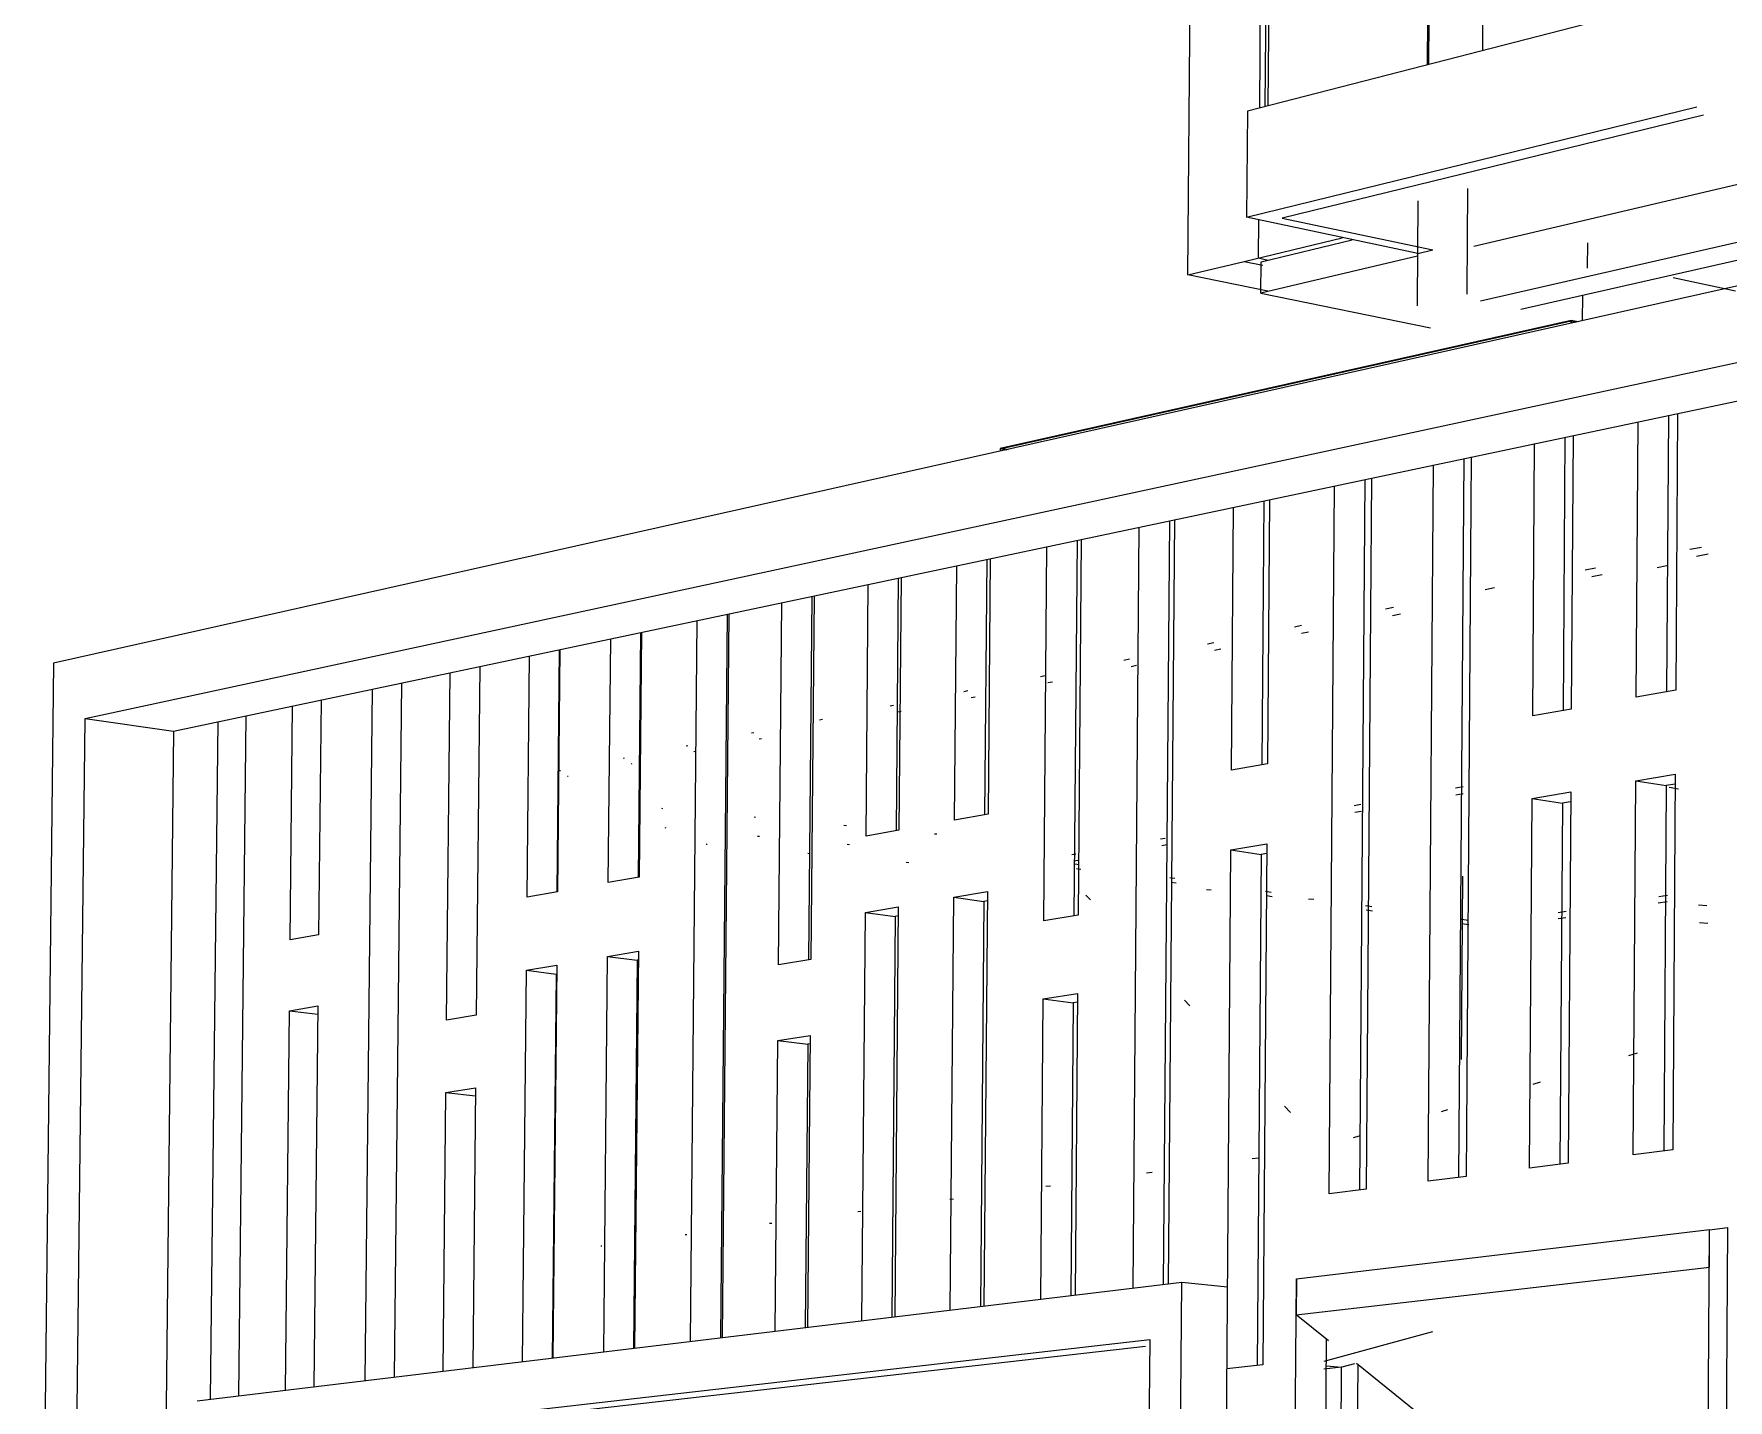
# Model space of a CAD drawing. Header units: metres. Extents: x -144 to 1000, y -717 to 29.
# Drawn here: x 8.242 to 10.732, y -562.805 to -560.797 of the extents above; entities that cross this region are included whole.
import ezdxf

# ---------------------------------------------------------------- set-up
doc = ezdxf.new("R2010")
doc.units = ezdxf.units.M
for name, color, linetype, lineweight in [('A-FLOR', 2, 'Continuous', 9), ('A-FLOR-HRAL', 1, 'Continuous', 9), ('A-WALL', 4, 'Continuous', 9), ('S-BEAM', 1, 'Continuous', 9), ('S-COLS', 7, 'Continuous', 9)]:
    doc.layers.add(name, color=color, linetype=linetype, lineweight=lineweight)

msp = doc.modelspace()

# ---------------------------------------------------------------- linework, layer by layer
at = {"layer": 'A-FLOR', "lineweight": 9}
for p, q in [((10.3586, -561.1089), (10.8524, -560.9926)), ((10.0769, -561.0673), (10.2984, -561.1143)), ((10.0459, -561.1316), (10.1795, -561.0996)), ((10.2755, -561.1234), (10.0455, -561.1776)), ((10.0455, -561.1776), (10.0459, -561.1316)), ((10.0455, -561.1776), (10.295, -561.2286)), ((10.628, -561.5811), (10.6422, -561.5783)), ((9.1643, -561.9351), (9.1659, -561.9353)), ((9.1713, -561.9641), (9.1696, -561.9639)), ((9.3007, -561.9478), (9.3026, -561.948)), ((9.4326, -561.9601), (9.4361, -561.9604)), ((9.2299, -561.9876), (9.2317, -561.9878)), ((9.3083, -561.9766), (9.3057, -561.9764)), ((9.4408, -561.9888), (9.4373, -561.9885)), ((9.5658, -561.9725), (9.5691, -561.9728)), ((9.3797, -562.0012), (9.3825, -562.0015)), ((9.5242, -562.0144), (9.5281, -562.0147)), ((9.9656, -562.0546), (9.9726, -562.0552)), ((10.1154, -562.0682), (10.1234, -562.0689)), ((10.6889, -562.0769), (10.7008, -562.078)), ((10.7027, -562.1047), (10.6901, -562.1035)), ((10.705, -562.5547), (10.0978, -562.6271)), ((10.7047, -562.6099), (10.705, -562.5547)), ((10.0974, -562.6798), (10.7047, -562.6099)), ((10.0978, -562.6271), (10.0974, -562.6798)), ((10.145, -562.7182), (10.0974, -562.6798)), ((10.1642, -562.7569), (10.1641, -562.7569)), ((10.3939, -562.9193), (10.1859, -562.7513))]:
    msp.add_line(p, q, dxfattribs=at)
at = {"layer": 'A-FLOR-HRAL'}
for p, q in [((10.0517, -560.9034), (10.0532, -560.718)), ((10.5014, -561.2178), (9.6621, -561.4061)), ((10.5014, -561.2221), (10.5014, -561.2178)), ((10.512, -561.22), (10.5014, -561.2178)), ((9.6621, -561.4061), (9.6621, -561.4102))]:
    msp.add_line(p, q, dxfattribs=at)
at = {"layer": 'A-FLOR-HRAL', "color": 253, "true_color": 0x9c9c9c}
for p, q in [((10.0574, -560.7181), (10.0559, -560.9024)), ((10.2925, -560.7737), (10.292, -560.8416)), ((10.5014, -561.2189), (9.6665, -561.4062)), ((10.5014, -561.2178), (10.5021, -561.2188)), ((10.5021, -561.2188), (10.502, -561.222)), ((10.5098, -561.2204), (10.5021, -561.2188)), ((9.6621, -561.4061), (9.6665, -561.4069)), ((9.6621, -561.4061), (9.6665, -561.4062)), ((9.6665, -561.4062), (9.6739, -561.4076)), ((9.6665, -561.4062), (9.6665, -561.4092))]:
    msp.add_line(p, q, dxfattribs=at)
at = {"layer": 'A-FLOR-HRAL', "color": 254, "true_color": 0xd8d8d8}
for p, q in [((10.2902, -560.842), (10.2907, -560.7741)), ((9.6665, -561.4069), (9.6722, -561.4079))]:
    msp.add_line(p, q, dxfattribs=at)
at = {"layer": 'A-WALL', "lineweight": 9}
for p, q in [((9.9382, -561.1508), (9.9854, -555.1805)), ((10.3744, -560.3404), (10.3711, -560.821)), ((10.0473, -560.3796), (10.0432, -560.9054)), ((14.0381, -560.4298), (8.2708, -561.7219)), ((8.3171, -561.803), (13.9274, -560.5937)), ((10.6876, -560.7397), (10.0257, -560.9102)), ((8.4473, -561.8217), (13.1412, -560.83)), ((10.0245, -561.0661), (10.6865, -560.9038)), ((10.0257, -560.9102), (10.0245, -561.0661)), ((10.6959, -560.9163), (10.0769, -561.0673)), ((10.2763, -561.1194), (10.0245, -561.0661)), ((10.042, -561.0697), (10.0415, -561.126)), ((10.0207, -561.131), (10.1649, -561.0964)), ((10.2763, -561.1194), (10.2981, -561.1143)), ((9.9382, -561.1508), (10.0207, -561.131)), ((10.0207, -561.131), (10.0484, -561.1367)), ((10.0415, -561.126), (10.0563, -561.1291)), ((10.0559, -561.1749), (9.9382, -561.1508)), ((10.5973, -561.7719), (10.5999, -561.3669)), ((10.6445, -561.3574), (10.6419, -561.7639)), ((10.6579, -561.3546), (10.6553, -561.7615)), ((10.4923, -561.3896), (10.4896, -561.7913)), ((10.5044, -561.387), (10.5017, -561.7892)), ((10.3436, -561.4209), (10.3361, -562.4776)), ((10.3544, -561.4186), (10.347, -562.4762)), ((10.445, -561.7994), (10.4477, -561.399)), ((10.2915, -562.4833), (10.2991, -561.4303)), ((10.146, -562.5021), (10.1538, -561.461)), ((10.1982, -561.4516), (10.1906, -562.4963)), ((10.2079, -561.4496), (10.2002, -562.4951)), ((10.0023, -561.8792), (10.0053, -561.4925)), ((10.0498, -561.4831), (10.0468, -561.8712)), ((10.0582, -561.4813), (10.0552, -561.8697)), ((9.8576, -562.6402), (9.8666, -561.5216)), ((9.911, -561.5123), (9.902, -562.6348)), ((9.9183, -561.5107), (9.9094, -562.6339)), ((9.7752, -561.5411), (9.7707, -562.0932)), ((9.7815, -561.5397), (9.7769, -562.0921)), ((9.6425, -561.5692), (9.6393, -561.9446)), ((9.6477, -561.568), (9.6445, -561.9437)), ((9.7264, -562.1005), (9.731, -561.5504)), ((10.6761, -561.5543), (10.6931, -561.551)), ((10.7028, -561.5617), (10.6859, -561.565)), ((9.5125, -561.5966), (9.5093, -561.9681)), ((9.5168, -561.5957), (9.5135, -561.9673)), ((9.595, -561.9526), (9.5983, -561.5785)), ((10.5221, -561.5845), (10.5373, -561.5815)), ((10.5472, -561.592), (10.532, -561.595)), ((9.4651, -561.976), (9.4684, -561.6059)), ((10.3752, -561.6132), (10.3887, -561.6106)), ((9.3365, -562.1653), (9.3413, -561.6327)), ((9.3853, -561.6235), (9.3805, -562.158)), ((9.3887, -561.6227), (9.3838, -562.1575)), ((10.2287, -561.6419), (10.2406, -561.6396)), ((9.207, -562.7187), (9.2169, -561.6589)), ((9.2608, -561.6497), (9.2509, -562.7133)), ((9.2633, -561.6491), (9.2534, -562.7131)), ((10.0949, -561.6681), (10.1054, -561.666)), ((10.2508, -561.6498), (10.2389, -561.6521)), ((9.0862, -562.0443), (9.0897, -561.6859)), ((9.1334, -561.6767), (9.13, -562.0364)), ((9.135, -561.6764), (9.1315, -562.0362)), ((9.9668, -561.6932), (9.9761, -561.6914)), ((10.1157, -561.6761), (10.1052, -561.6781)), ((8.2708, -561.7219), (8.2418, -564.2686)), ((8.967, -562.0658), (8.9705, -561.7111)), ((9.0142, -561.7019), (9.0107, -562.058)), ((9.0149, -561.7017), (9.0114, -562.0578)), ((9.8442, -561.7172), (9.8522, -561.7156)), ((9.9866, -561.7013), (9.9773, -561.703)), ((8.8485, -562.2464), (8.8537, -561.7358)), ((8.8972, -561.7266), (8.8921, -562.2392)), ((9.7214, -561.7412), (9.7283, -561.7399)), ((9.8628, -561.7253), (9.8548, -561.7269)), ((8.7288, -562.7763), (8.7394, -561.7598)), ((8.782, -561.7508), (8.7715, -562.7712)), ((9.6088, -561.7633), (9.6147, -561.7621)), ((9.6255, -561.7716), (9.6197, -561.7727)), ((9.739, -561.7495), (9.7321, -561.7508)), ((10.6553, -561.7615), (10.5973, -561.7719)), ((8.6186, -562.1286), (8.6222, -561.7847)), ((8.664, -561.7759), (8.6603, -562.1211)), ((9.5007, -561.7844), (9.5056, -561.7835)), ((9.5166, -561.7928), (9.5116, -561.7938)), ((10.5017, -561.7892), (10.445, -561.7994)), ((8.2893, -564.2692), (8.3171, -561.803)), ((8.3171, -561.803), (8.4473, -561.8217)), ((8.4473, -561.8217), (8.4204, -564.2681)), ((8.5016, -562.8037), (8.5125, -561.8077)), ((8.5534, -561.7991), (8.5426, -562.7988)), ((9.3968, -561.8048), (9.4009, -561.804)), ((9.2007, -561.8432), (9.2032, -561.8427)), ((9.2969, -561.8243), (9.3001, -561.8237)), ((9.3112, -561.8328), (9.308, -561.8334)), ((9.1085, -561.8612), (9.1098, -561.8609)), ((9.121, -561.8699), (9.1198, -561.8701)), ((9.2143, -561.8517), (9.2118, -561.8522)), ((10.0552, -561.8697), (10.0023, -561.8792)), ((9.0147, -561.8796), (9.0158, -561.8793)), ((9.0271, -561.8882), (9.026, -561.8884)), ((10.5929, -562.4445), (10.5965, -561.8946)), ((10.5965, -561.8946), (10.6545, -561.8847)), ((10.5965, -561.8946), (10.641, -561.9018)), ((10.6545, -561.8847), (10.651, -562.437)), ((10.3315, -561.9049), (10.3428, -561.9029)), ((10.343, -561.9137), (10.3319, -561.9156)), ((10.4405, -562.4641), (10.4442, -561.9207)), ((10.4442, -561.9207), (10.5009, -561.911)), ((10.4442, -561.9207), (10.4887, -561.9277)), ((10.5009, -561.911), (10.4972, -562.4568)), ((10.641, -561.9018), (10.6376, -562.4387)), ((10.6544, -561.8995), (10.641, -561.9018)), ((10.6594, -561.9069), (10.6457, -561.9047)), ((9.6445, -561.9437), (9.595, -561.9526)), ((10.1824, -561.9308), (10.1922, -561.9291)), ((10.1932, -561.9396), (10.1835, -561.9413)), ((10.4887, -561.9277), (10.4851, -562.4584)), ((10.5007, -561.9256), (10.4887, -561.9277)), ((9.5135, -561.9673), (9.4651, -561.976)), ((9.8977, -561.9802), (9.9048, -561.979)), ((9.9071, -561.989), (9.9001, -561.9902)), ((10.0014, -561.9963), (10.0543, -561.9873)), ((10.0543, -561.9873), (10.0484, -562.7532)), ((9.7676, -562.0028), (9.7735, -562.0018)), ((9.7765, -562.0116), (9.7706, -562.0126)), ((9.7719, -562.0168), (9.7784, -562.0177)), ((9.9899, -563.4883), (10.0014, -561.9963)), ((10.0014, -561.9963), (10.0458, -562.0028)), ((10.0458, -562.0028), (10.04, -562.7542)), ((10.0542, -562.0014), (10.0458, -562.0028)), ((9.1315, -562.0362), (9.0862, -562.0443)), ((9.7807, -562.025), (9.7742, -562.0241)), ((9.9118, -562.0369), (9.9192, -562.0379)), ((9.921, -562.045), (9.9136, -562.044)), ((9.0114, -562.0578), (8.967, -562.0658)), ((9.5888, -562.673), (9.5941, -562.0659)), ((9.5941, -562.0659), (9.6435, -562.0575)), ((9.5941, -562.0659), (9.6382, -562.072)), ((9.6435, -562.0575), (9.6383, -562.667)), ((9.795, -562.0699), (9.7883, -562.0628)), ((10.0521, -562.057), (10.0605, -562.0582)), ((10.0619, -562.0652), (10.0535, -562.064)), ((10.6303, -562.065), (10.6434, -562.0629)), ((9.4588, -562.6886), (9.4641, -562.0881)), ((9.4641, -562.0881), (9.5125, -562.0799)), ((9.4641, -562.0881), (9.5081, -562.0941)), ((9.5081, -562.0941), (9.503, -562.6833)), ((9.5125, -562.0799), (9.5072, -562.6828)), ((9.5124, -562.0934), (9.5081, -562.0941)), ((9.6382, -562.072), (9.6331, -562.6676)), ((9.6434, -562.0711), (9.6382, -562.072)), ((9.7769, -562.0921), (9.7264, -562.1005)), ((10.1993, -562.0781), (10.2087, -562.0794)), ((10.2096, -562.0863), (10.2002, -562.0849)), ((10.4824, -562.0883), (10.4941, -562.0864)), ((10.4824, -562.0973), (10.4939, -562.0955)), ((10.6295, -562.0742), (10.6426, -562.0722)), ((10.3405, -562.0983), (10.3509, -562.0998)), ((10.3513, -562.1065), (10.3409, -562.105)), ((8.6603, -562.1211), (8.6186, -562.1286)), ((9.0851, -562.1529), (9.1305, -562.1451)), ((9.1305, -562.1451), (9.1249, -562.7289)), ((8.9659, -562.1733), (9.0103, -562.1657)), ((9.0103, -562.1657), (9.0046, -562.7434)), ((9.0795, -562.7344), (9.0851, -562.1529)), ((9.0851, -562.1529), (9.1288, -562.1585)), ((9.1288, -562.1585), (9.1234, -562.7291)), ((9.1304, -562.1582), (9.1288, -562.1585)), ((9.3838, -562.1575), (9.3365, -562.1653)), ((8.9602, -562.7488), (8.9659, -562.1733)), ((8.9659, -562.1733), (9.0095, -562.1788)), ((9.0095, -562.1788), (9.0039, -562.7435)), ((9.7218, -562.6563), (9.7254, -562.2152)), ((9.7254, -562.2152), (9.776, -562.2072)), ((9.7254, -562.2152), (9.7696, -562.2209)), ((9.7759, -562.2199), (9.7696, -562.2209)), ((9.776, -562.2072), (9.7724, -562.6502)), ((9.9412, -562.2253), (9.9334, -562.217)), ((8.6115, -562.7908), (8.6175, -562.2328)), ((8.6175, -562.2328), (8.6592, -562.2257)), ((8.6175, -562.2328), (8.6591, -562.2378)), ((8.6592, -562.2257), (8.6533, -562.7858)), ((8.8921, -562.2392), (8.8485, -562.2464)), ((9.7696, -562.2209), (9.7661, -562.651)), ((9.3355, -562.2763), (9.3828, -562.2689)), ((9.3828, -562.2689), (9.3789, -562.6977)), ((9.3315, -562.7034), (9.3355, -562.2763)), ((9.3355, -562.2763), (9.3794, -562.2817)), ((9.3794, -562.2817), (9.3756, -562.6981)), ((9.3827, -562.2812), (9.3794, -562.2817)), ((10.5986, -562.2953), (10.586, -562.2991)), ((10.4562, -562.3377), (10.4451, -562.341)), ((8.8433, -562.7623), (8.8475, -562.3528)), ((8.8475, -562.3528), (8.891, -562.346)), ((8.8475, -562.3528), (8.8909, -562.3578)), ((8.891, -562.346), (8.8869, -562.7571)), ((10.0889, -562.3824), (10.08, -562.373)), ((10.3199, -562.3783), (10.3103, -562.3812)), ((10.1897, -562.4171), (10.1812, -562.4196)), ((10.651, -562.437), (10.5929, -562.4445)), ((10.0421, -562.4493), (10.0326, -562.4506)), ((10.4972, -562.4568), (10.4405, -562.4641)), ((9.7361, -562.4904), (9.7294, -562.4913)), ((9.8855, -562.4703), (9.8774, -562.4714)), ((10.347, -562.4762), (10.2915, -562.4833)), ((9.5935, -562.5095), (9.588, -562.5102)), ((10.2002, -562.4951), (10.146, -562.5021)), ((9.4572, -562.5278), (9.4528, -562.5284)), ((9.2017, -562.562), (9.1993, -562.5623)), ((9.3267, -562.5453), (9.3233, -562.5457)), ((10.0978, -562.6269), (10.705, -562.5544)), ((10.694, -564.298), (10.705, -562.5544)), ((10.705, -562.5547), (10.7312, -562.5516)), ((10.7312, -562.5516), (10.7203, -564.2983)), ((9.0766, -562.5788), (9.0751, -562.579)), ((9.9293, -562.6321), (8.4818, -562.8066)), ((9.9226, -563.4846), (9.9293, -562.6321)), ((9.9964, -562.639), (9.9293, -562.6321)), ((10.0909, -563.5368), (10.0978, -562.6269)), ((10.0978, -562.6269), (10.099, -562.627)), ((8.5177, -562.8719), (9.8821, -562.7161)), ((9.8821, -562.7161), (9.8765, -563.4084)), ((10.1416, -562.7154), (10.1355, -563.5386)), ((10.1387, -562.7477), (10.298, -562.7042)), ((9.876, -562.7262), (8.5613, -562.8753)), ((10.0484, -562.7532), (9.9955, -562.759)), ((10.1641, -562.7569), (10.138, -562.7598)), ((10.1414, -562.7546), (10.1647, -562.7569)), ((10.1609, -563.2116), (10.1642, -562.7567)), ((10.183, -562.7519), (10.1647, -562.7569)), ((10.188, -562.7528), (10.1847, -563.206))]:
    msp.add_line(p, q, dxfattribs=at)
at = {"layer": 'S-BEAM', "lineweight": 9}
for p, q in [((10.8514, -561.0789), (10.3683, -561.1894)), ((10.8134, -561.1141), (10.4274, -561.2017)), ((10.7431, -561.175), (10.6516, -561.1554)), ((10.5184, -561.2183), (10.5187, -561.181))]:
    msp.add_line(p, q, dxfattribs=at)
at = {"layer": 'S-COLS', "lineweight": 9}
for p, q in [((10.3486, -561.1749), (10.3496, -561.024)), ((10.2758, -561.1921), (10.2769, -561.0421)), ((10.5254, -561.1036), (10.5251, -561.1411)), ((10.3406, -562.3045), (10.3425, -562.0347))]:
    msp.add_line(p, q, dxfattribs=at)
at = {"layer": 'S-COLS', "color": 253, "lineweight": 9, "true_color": 0x9c9c9c}
for p, q in [((10.2758, -561.1964), (10.2758, -561.1921)), ((10.3485, -561.1792), (10.3486, -561.1749))]:
    msp.add_line(p, q, dxfattribs=at)

doc.saveas('drawing.dxf')
